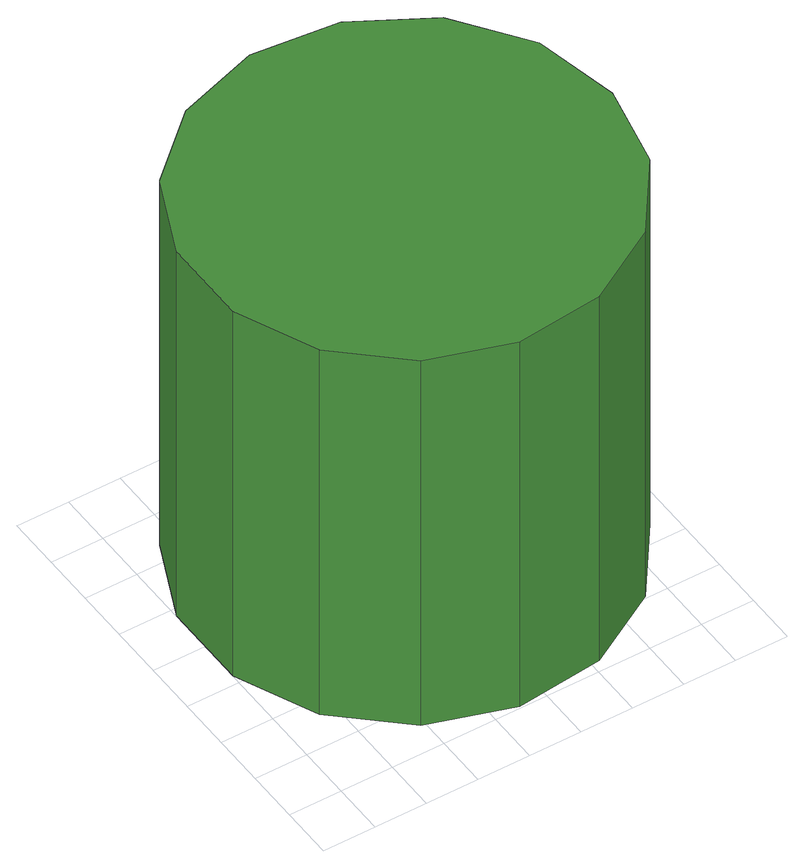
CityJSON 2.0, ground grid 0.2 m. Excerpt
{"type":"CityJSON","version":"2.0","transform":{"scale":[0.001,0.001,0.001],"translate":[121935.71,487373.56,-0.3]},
"CityObjects":{
"tree1":{"type":"SolitaryVegetationObject","attributes":{"function":"something"},"geometry":[{"type":"MultiSurface","lod":"1","boundaries":[[[0,1,2,3,4,5,6,7,8,9,10,11,12,13,14]],[[15,16,17,18,19,20,21,22,23,24,25,26,27,28,29]],[[0,29,28,1]],[[1,28,27,2]],[[2,27,26,3]],[[3,26,25,4]],[[4,25,24,5]],[[5,24,23,6]],[[6,23,22,7]],[[7,22,21,8]],[[8,21,20,9]],[[9,20,19,10]],[[10,19,18,11]],[[11,18,17,12]],[[12,17,16,13]],[[13,16,15,14]],[[14,15,29,0]]]}]}
},
"vertices":[
[1584,803,1658],[1515,1128,1658],[1319,1397,1658],[1031,1563,1658],[700,1598,1658],[384,1495,1658],[137,1273,1658],[2,969,1658],[2,636,1658],[137,333,1658],[384,110,1658],[700,7,1658],[1031,42,1658],[1319,208,1658],[1515,477,1658],[1515,477,6],[1319,208,6],[1031,42,6],[700,7,6],[384,110,6],[137,333,6],[2,636,6],[2,969,6],[137,1273,6],[384,1495,6],[700,1598,6],[1031,1563,6],[1319,1397,6],[1515,1128,6],[1584,803,6]
]}
